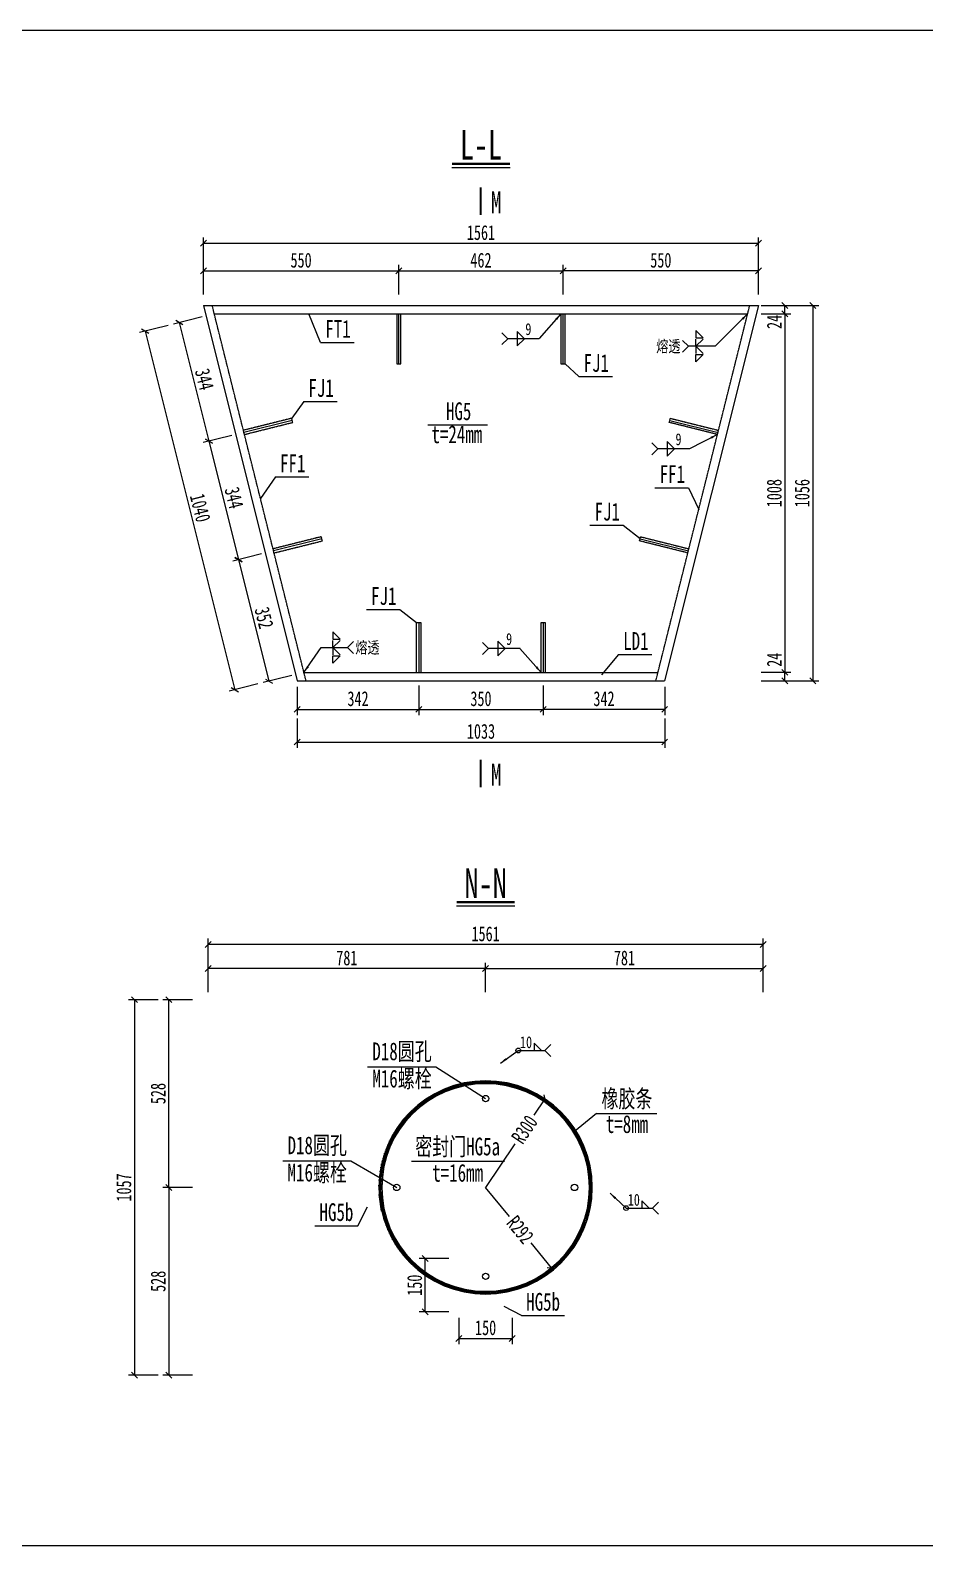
# Model space of a CAD drawing. Header units: millimetres. Extents: x -60009 to 63758, y -2164 to 95433.
# Drawn here: x 25362 to 27877, y 13244 to 17508 of the extents above; entities that cross this region are included whole.
import ezdxf
from ezdxf.enums import TextEntityAlignment as Align

# ---------------------------------------------------------------- set-up
doc = ezdxf.new("R2010")
doc.units = ezdxf.units.MM
doc.linetypes.add('DASHED', pattern=[0.75, 0.5, -0.25])
doc.layers.get('Defpoints').update_dxf_attribs({"color": 8})
for name, color, linetype, lineweight in [('Dim', 4, 'Continuous', 15), ('文字', 7, 'Continuous', 15), ('标注线及字体', 2, 'Continuous', 15), ('粗线', 3, 'Continuous', 35), ('细实线', 4, 'Continuous', 15), ('虚线', 7, 'DASHED', 15), ('钢板粗线', 1, 'Continuous', 25)]:
    doc.layers.add(name, color=color, linetype=linetype, lineweight=lineweight)
doc.layers.add('Text', color=4, linetype='Continuous')
doc.styles.add('111', font='仿宋_GB2312.TTF', dxfattribs={"width": 0.7})
doc.styles.add('BM_Dim', font='仿宋_GB2312.TTF', dxfattribs={"width": 0.85})
doc.styles.add('SMEDI', font='仿宋_GB2312.TTF', dxfattribs={"width": 0.75})
doc.styles.get("Standard").update_dxf_attribs({"font": '仿宋_GB2312.TTF'})
doc.dimstyles.new('200', dxfattribs={"dimscale": 0, "dimtxt": 2.5, "dimasz": 1, "dimexe": 1, "dimexo": 1, "dimgap": 0.6, "dimtad": 1, "dimdec": 0, "dimdsep": 46, "dimtxsty": '111', "dimblk": 'OBLIQUE', "dimcen": 0, "dimclrd": 4, "dimclre": 4, "dimclrt": 4, "dimadec": 1, "dimazin": 2, "dimtfac": 1, "dimtdec": 0, "dimtix": 1, "dimtmove": 2, "dimatfit": 3, "dimfxl": 4, "dimfxlon": 1, "dimtolj": 1, "dimlwd": -1, "dimlwe": -1, "dimarcsym": 0})
doc.dimstyles.new('MSteel_1.0_1.0', dxfattribs={"dimtxt": 3, "dimasz": 1.2, "dimexe": 1, "dimexo": 1, "dimgap": 1, "dimtad": 3, "dimtoh": 1, "dimdec": 0, "dimzin": 0, "dimdsep": 46, "dimtxsty": 'Standard', "dimblk": 'ARCHTICK', "dimcen": 0.09, "dimclrd": 3, "dimclre": 3, "dimadec": 0, "dimazin": 0, "dimtfac": 1, "dimtdec": 4, "dimtofl": 0, "dimtmove": 0, "dimatfit": 3, "dimfxl": 1, "dimtolj": 1, "dimtzin": 0, "dimarcsym": 0})

# ---------------------------------------------------------------- blocks, each defined once
blk = doc.blocks.new('_Oblique')
at = {"color": 0, "linetype": 'ByBlock', "lineweight": -2}
blk.add_line((-0.5, -0.5), (0.5, 0.5), dxfattribs=at)
blk = doc.blocks.new('*D1510')
at = {"layer": 'Defpoints', "color": 0}
for p in [(26398.5, 16830.7), (25848.8, 16733.6), (26398.5, 16709.6)]:
    blk.add_point(p, dxfattribs=at)
at = {"layer": '细实线', "color": 4}
for p, q in [((25848.8, 16764.1), (25848.8, 16847.4)), ((26398.5, 16764.1), (26398.5, 16847.4)), ((25848.8, 16830.7), (26398.5, 16830.7))]:
    blk.add_line(p, q, dxfattribs=at)
at = {"layer": '细实线', "color": 4, "xscale": 16.66666666666666, "yscale": 16.66666666666666, "zscale": 16.66666666666666, "rotation": 180}
blk.add_blockref('_Oblique', (25848.8, 16830.7), dxfattribs=at)
at = {"layer": '细实线', "color": 4, "xscale": 16.66666666666666, "yscale": 16.66666666666666, "zscale": 16.66666666666666}
blk.add_blockref('_Oblique', (26398.5, 16830.7), dxfattribs=at)
at = {"layer": '细实线', "color": 4, "insert": (26123.6, 16860.5), "char_height": 41.67, "attachment_point": 5, "style": '111'}
blk.add_mtext('\\A1;550', dxfattribs=at)
blk = doc.blocks.new('*D1511')
at = {"layer": 'Defpoints', "color": 0}
for p in [(26860.5, 16830.7), (26398.5, 16709.6), (26860.5, 16709.6)]:
    blk.add_point(p, dxfattribs=at)
at = {"layer": '细实线', "color": 4}
for p, q in [((26398.5, 16764.1), (26398.5, 16847.4)), ((26860.5, 16764.1), (26860.5, 16847.4)), ((26398.5, 16830.7), (26860.5, 16830.7))]:
    blk.add_line(p, q, dxfattribs=at)
at = {"layer": '细实线', "color": 4, "xscale": 16.66666666666666, "yscale": 16.66666666666666, "zscale": 16.66666666666666, "rotation": 180}
blk.add_blockref('_Oblique', (26398.5, 16830.7), dxfattribs=at)
at = {"layer": '细实线', "color": 4, "xscale": 16.66666666666666, "yscale": 16.66666666666666, "zscale": 16.66666666666666}
blk.add_blockref('_Oblique', (26860.5, 16830.7), dxfattribs=at)
at = {"layer": '细实线', "color": 4, "insert": (26629.5, 16860.5), "char_height": 41.67, "attachment_point": 5, "style": '111'}
blk.add_mtext('\\A1;462', dxfattribs=at)
blk = doc.blocks.new('*D1512')
at = {"layer": 'Defpoints', "color": 0}
for p in [(26860.5, 16830.7), (27410.2, 16733.6), (26860.5, 16709.6)]:
    blk.add_point(p, dxfattribs=at)
at = {"layer": '细实线', "color": 4}
for p, q in [((26860.5, 16764.1), (26860.5, 16847.4)), ((27410.2, 16764.1), (27410.2, 16847.4)), ((27410.2, 16830.7), (26860.5, 16830.7))]:
    blk.add_line(p, q, dxfattribs=at)
at = {"layer": '细实线', "color": 4, "xscale": 16.66666666666666, "yscale": 16.66666666666666, "zscale": 16.66666666666666, "rotation": 180}
blk.add_blockref('_Oblique', (26860.5, 16830.7), dxfattribs=at)
at = {"layer": '细实线', "color": 4, "xscale": 16.66666666666666, "yscale": 16.66666666666666, "zscale": 16.66666666666666}
blk.add_blockref('_Oblique', (27410.2, 16830.7), dxfattribs=at)
at = {"layer": '细实线', "color": 4, "insert": (27135.4, 16860.5), "char_height": 41.67, "attachment_point": 5, "style": '111'}
blk.add_mtext('\\A1;550', dxfattribs=at)
blk = doc.blocks.new('*D1513')
at = {"layer": 'Defpoints', "color": 0}
for p in [(27410.2, 16908.3), (25848.8, 16733.6), (27410.2, 16733.6)]:
    blk.add_point(p, dxfattribs=at)
at = {"layer": '细实线', "color": 4}
for p, q in [((25848.8, 16841.7), (25848.8, 16925)), ((25848.8, 16908.3), (27410.2, 16908.3)), ((27410.2, 16841.7), (27410.2, 16925))]:
    blk.add_line(p, q, dxfattribs=at)
at = {"layer": '细实线', "color": 4, "xscale": 16.66666666666666, "yscale": 16.66666666666666, "zscale": 16.66666666666666, "rotation": 180}
blk.add_blockref('_Oblique', (25848.8, 16908.3), dxfattribs=at)
at = {"layer": '细实线', "color": 4, "xscale": 16.66666666666666, "yscale": 16.66666666666666, "zscale": 16.66666666666666}
blk.add_blockref('_Oblique', (27410.2, 16908.3), dxfattribs=at)
at = {"layer": '细实线', "color": 4, "insert": (26629.5, 16938.2), "char_height": 41.67, "attachment_point": 5, "style": '111'}
blk.add_mtext('\\A1;1561', dxfattribs=at)
blk = doc.blocks.new('*D1514')
at = {"layer": 'Defpoints', "color": 0}
for p in [(25879.5, 16709.6), (25962.8, 16376.2), (25864.5, 16351.6)]:
    blk.add_point(p, dxfattribs=at)
at = {"layer": '细实线', "color": 4}
for p, q in [((25845.8, 16701.1), (25765, 16680.9)), ((25781.1, 16685), (25864.5, 16351.6)), ((25929.2, 16367.8), (25848.3, 16347.6))]:
    blk.add_line(p, q, dxfattribs=at)
at = {"layer": '细实线', "color": 4, "xscale": 16.66666666666666, "yscale": 16.66666666666666, "zscale": 16.66666666666666}
for p, rotation in [((25781.1, 16685), 104.0362434679324), ((25864.5, 16351.6), 284.0362434679324)]:
    blk.add_blockref('_Oblique', p, dxfattribs=dict(at, rotation=rotation))
at = {"layer": '细实线', "color": 4, "insert": (25851.7, 16525.5), "char_height": 41.67, "attachment_point": 5, "rotation": 284.0362, "style": '111'}
blk.add_mtext('\\A1;344', dxfattribs=at)
blk = doc.blocks.new('*D1515')
at = {"layer": 'Defpoints', "color": 0}
for p in [(25962.8, 16376.2), (26046.2, 16042.9), (25947.8, 16018.3)]:
    blk.add_point(p, dxfattribs=at)
at = {"layer": '细实线', "color": 4}
for p, q in [((25929.2, 16367.8), (25848.3, 16347.6)), ((25864.5, 16351.6), (25947.8, 16018.3)), ((26012.5, 16034.5), (25931.6, 16014.3))]:
    blk.add_line(p, q, dxfattribs=at)
at = {"layer": '细实线', "color": 4, "xscale": 16.66666666666666, "yscale": 16.66666666666666, "zscale": 16.66666666666666}
for p, rotation in [((25864.5, 16351.6), 104.0362434679329), ((25947.8, 16018.3), 284.0362434679329)]:
    blk.add_blockref('_Oblique', p, dxfattribs=dict(at, rotation=rotation))
at = {"layer": '细实线', "color": 4, "insert": (25935.1, 16192.2), "char_height": 41.67, "attachment_point": 5, "rotation": 284.0362, "style": '111'}
blk.add_mtext('\\A1;344', dxfattribs=at)
blk = doc.blocks.new('*D1516')
at = {"layer": 'Defpoints', "color": 0}
for p in [(26046.2, 16042.9), (26131.6, 15701), (26033.3, 15676.4)]:
    blk.add_point(p, dxfattribs=at)
at = {"layer": '细实线', "color": 4}
for p, q in [((26012.5, 16034.5), (25931.6, 16014.3)), ((25947.8, 16018.3), (26033.3, 15676.4)), ((26098, 15692.6), (26017.1, 15672.3))]:
    blk.add_line(p, q, dxfattribs=at)
at = {"layer": '细实线', "color": 4, "xscale": 16.66666666666666, "yscale": 16.66666666666666, "zscale": 16.66666666666666}
for p, rotation in [((25947.8, 16018.3), 104.0362434679101), ((26033.3, 15676.4), 284.0362434679101)]:
    blk.add_blockref('_Oblique', p, dxfattribs=dict(at, rotation=rotation))
at = {"layer": '细实线', "color": 4, "insert": (26019.5, 15854.6), "char_height": 41.67, "attachment_point": 5, "rotation": 284.0362, "style": '111'}
blk.add_mtext('\\A1;352', dxfattribs=at)
blk = doc.blocks.new('*D1517')
at = {"layer": 'Defpoints', "color": 0}
for p in [(25879.5, 16709.6), (26131.6, 15701), (25937.2, 15652.4)]:
    blk.add_point(p, dxfattribs=at)
at = {"layer": '细实线', "color": 4}
for p, q in [((25749.7, 16677.1), (25668.9, 16656.9)), ((25685, 16661), (25937.2, 15652.4)), ((26001.9, 15668.5), (25921, 15648.3))]:
    blk.add_line(p, q, dxfattribs=at)
at = {"layer": '细实线', "color": 4, "xscale": 16.66666666666666, "yscale": 16.66666666666666, "zscale": 16.66666666666666}
for p, rotation in [((25685, 16661), 104.0362434679266), ((25937.2, 15652.4), 284.0362434679266)]:
    blk.add_blockref('_Oblique', p, dxfattribs=dict(at, rotation=rotation))
at = {"layer": '细实线', "color": 4, "insert": (25840, 16163.9), "char_height": 41.67, "attachment_point": 5, "rotation": 284.0362, "style": '111'}
blk.add_mtext('\\A1;1040', dxfattribs=at)
blk = doc.blocks.new('*D1518')
at = {"layer": 'Defpoints', "color": 0}
for p in [(26454.5, 15709.6), (26112.9, 15677), (26454.5, 15597.1)]:
    blk.add_point(p, dxfattribs=at)
at = {"layer": '细实线', "color": 4}
for p, q in [((26112.9, 15660.3), (26112.9, 15580.5)), ((26454.5, 15663.8), (26454.5, 15580.5)), ((26112.9, 15597.1), (26454.5, 15597.1))]:
    blk.add_line(p, q, dxfattribs=at)
at = {"layer": '细实线', "color": 4, "xscale": 16.66666666666666, "yscale": 16.66666666666666, "zscale": 16.66666666666666, "rotation": 180}
blk.add_blockref('_Oblique', (26112.9, 15597.1), dxfattribs=at)
at = {"layer": '细实线', "color": 4, "xscale": 16.66666666666666, "yscale": 16.66666666666666, "zscale": 16.66666666666666}
blk.add_blockref('_Oblique', (26454.5, 15597.1), dxfattribs=at)
at = {"layer": '细实线', "color": 4, "insert": (26283.7, 15626.9), "char_height": 41.67, "attachment_point": 5, "style": '111'}
blk.add_mtext('\\A1;342', dxfattribs=at)
blk = doc.blocks.new('*D1519')
at = {"layer": 'Defpoints', "color": 0}
for p in [(26454.5, 15709.6), (26804.5, 15712), (26804.5, 15597.1)]:
    blk.add_point(p, dxfattribs=at)
at = {"layer": '细实线', "color": 4}
for p, q in [((26454.5, 15663.8), (26454.5, 15580.5)), ((26804.5, 15663.8), (26804.5, 15580.5)), ((26454.5, 15597.1), (26804.5, 15597.1))]:
    blk.add_line(p, q, dxfattribs=at)
at = {"layer": '细实线', "color": 4, "xscale": 16.66666666666666, "yscale": 16.66666666666666, "zscale": 16.66666666666666, "rotation": 180}
blk.add_blockref('_Oblique', (26454.5, 15597.1), dxfattribs=at)
at = {"layer": '细实线', "color": 4, "xscale": 16.66666666666666, "yscale": 16.66666666666666, "zscale": 16.66666666666666}
blk.add_blockref('_Oblique', (26804.5, 15597.1), dxfattribs=at)
at = {"layer": '细实线', "color": 4, "insert": (26629.5, 15626.9), "char_height": 41.67, "attachment_point": 5, "style": '111'}
blk.add_mtext('\\A1;350', dxfattribs=at)
blk = doc.blocks.new('*D1520')
at = {"layer": 'Defpoints', "color": 0}
for p in [(26804.5, 15712), (27146.2, 15677.6), (26804.5, 15597.1)]:
    blk.add_point(p, dxfattribs=at)
at = {"layer": '细实线', "color": 4}
for p, q in [((26804.5, 15663.8), (26804.5, 15580.5)), ((27146.2, 15660.9), (27146.2, 15580.5)), ((27146.2, 15597.1), (26804.5, 15597.1))]:
    blk.add_line(p, q, dxfattribs=at)
at = {"layer": '细实线', "color": 4, "xscale": 16.66666666666666, "yscale": 16.66666666666666, "zscale": 16.66666666666666, "rotation": 180}
blk.add_blockref('_Oblique', (26804.5, 15597.1), dxfattribs=at)
at = {"layer": '细实线', "color": 4, "xscale": 16.66666666666666, "yscale": 16.66666666666666, "zscale": 16.66666666666666}
blk.add_blockref('_Oblique', (27146.2, 15597.1), dxfattribs=at)
at = {"layer": '细实线', "color": 4, "insert": (26975.4, 15626.9), "char_height": 41.67, "attachment_point": 5, "style": '111'}
blk.add_mtext('\\A1;342', dxfattribs=at)
blk = doc.blocks.new('*D1521')
at = {"layer": 'Defpoints', "color": 0}
for p in [(26112.9, 15677), (27146.2, 15677.6), (27146.2, 15505.2)]:
    blk.add_point(p, dxfattribs=at)
at = {"layer": '细实线', "color": 4}
for p, q in [((26112.9, 15571.8), (26112.9, 15488.5)), ((27146.2, 15571.8), (27146.2, 15488.5)), ((26112.9, 15505.2), (27146.2, 15505.2))]:
    blk.add_line(p, q, dxfattribs=at)
at = {"layer": '细实线', "color": 4, "xscale": 16.66666666666666, "yscale": 16.66666666666666, "zscale": 16.66666666666666, "rotation": 180}
blk.add_blockref('_Oblique', (26112.9, 15505.2), dxfattribs=at)
at = {"layer": '细实线', "color": 4, "xscale": 16.66666666666666, "yscale": 16.66666666666666, "zscale": 16.66666666666666}
blk.add_blockref('_Oblique', (27146.2, 15505.2), dxfattribs=at)
at = {"layer": '细实线', "color": 4, "insert": (26629.6, 15535), "char_height": 41.67, "attachment_point": 5, "style": '111'}
blk.add_mtext('\\A1;1033', dxfattribs=at)
blk = doc.blocks.new('*D1522')
at = {"layer": 'Defpoints', "color": 0}
for p in [(27335.7, 16709.6), (27091.8, 15701.3), (27484.3, 15701.3)]:
    blk.add_point(p, dxfattribs=at)
at = {"layer": '细实线', "color": 4}
for p, q in [((27417.6, 16709.6), (27500.9, 16709.6)), ((27484.3, 16709.6), (27484.3, 15701.3)), ((27417.6, 15701.3), (27500.9, 15701.3))]:
    blk.add_line(p, q, dxfattribs=at)
at = {"layer": '细实线', "color": 4, "xscale": 16.66666666666666, "yscale": 16.66666666666666, "zscale": 16.66666666666666}
for p, rotation in [((27484.3, 16709.6), 90), ((27484.3, 15701.3), 270)]:
    blk.add_blockref('_Oblique', p, dxfattribs=dict(at, rotation=rotation))
at = {"layer": '细实线', "color": 4, "insert": (27454.4, 16205.4), "char_height": 41.67, "attachment_point": 5, "rotation": 90, "style": '111'}
blk.add_mtext('\\A1;1008', dxfattribs=at)
blk = doc.blocks.new('*D1523')
at = {"layer": 'Defpoints', "color": 0}
for p in [(27336.2, 16733.6), (27484.3, 16733.6), (27335.7, 16709.6)]:
    blk.add_point(p, dxfattribs=at)
at = {"layer": '细实线', "color": 4}
for p, q in [((27417.6, 16733.6), (27500.9, 16733.6)), ((27484.3, 16709.6), (27484.3, 16733.6)), ((27417.6, 16709.6), (27500.9, 16709.6))]:
    blk.add_line(p, q, dxfattribs=at)
at = {"layer": '细实线', "color": 4, "xscale": 16.66666666666666, "yscale": 16.66666666666666, "zscale": 16.66666666666666}
for p, rotation in [((27484.3, 16733.6), 90), ((27484.3, 16709.6), 270)]:
    blk.add_blockref('_Oblique', p, dxfattribs=dict(at, rotation=rotation))
at = {"layer": '细实线', "color": 4, "insert": (27454.4, 16687.1), "char_height": 41.67, "attachment_point": 5, "rotation": 90, "style": '111'}
blk.add_mtext('\\A1;24', dxfattribs=at)
blk = doc.blocks.new('*D1524')
at = {"layer": 'Defpoints', "color": 0}
for p in [(27091.8, 15701.3), (27484.3, 15701.3), (27091.2, 15677.3)]:
    blk.add_point(p, dxfattribs=at)
at = {"layer": '细实线', "color": 4}
for p, q in [((27417.6, 15701.3), (27500.9, 15701.3)), ((27484.3, 15677.3), (27484.3, 15701.3)), ((27417.6, 15677.3), (27500.9, 15677.3))]:
    blk.add_line(p, q, dxfattribs=at)
at = {"layer": '细实线', "color": 4, "xscale": 16.66666666666666, "yscale": 16.66666666666666, "zscale": 16.66666666666666}
for p, rotation in [((27484.3, 15701.3), 90), ((27484.3, 15677.3), 270)]:
    blk.add_blockref('_Oblique', p, dxfattribs=dict(at, rotation=rotation))
at = {"layer": '细实线', "color": 4, "insert": (27454.4, 15736.7), "char_height": 41.67, "attachment_point": 5, "rotation": 90, "style": '111'}
blk.add_mtext('\\A1;24', dxfattribs=at)
blk = doc.blocks.new('*D1525')
at = {"layer": 'Defpoints', "color": 0}
for p in [(27336.2, 16733.6), (27091.2, 15677.3), (27562.7, 15677.3)]:
    blk.add_point(p, dxfattribs=at)
at = {"layer": '细实线', "color": 4}
for p, q in [((27496, 16733.6), (27579.4, 16733.6)), ((27562.7, 16733.6), (27562.7, 15677.3)), ((27496, 15677.3), (27579.4, 15677.3))]:
    blk.add_line(p, q, dxfattribs=at)
at = {"layer": '细实线', "color": 4, "xscale": 16.66666666666666, "yscale": 16.66666666666666, "zscale": 16.66666666666666}
for p, rotation in [((27562.7, 16733.6), 90), ((27562.7, 15677.3), 270)]:
    blk.add_blockref('_Oblique', p, dxfattribs=dict(at, rotation=rotation))
at = {"layer": '细实线', "color": 4, "insert": (27532.9, 16205.4), "char_height": 41.67, "attachment_point": 5, "rotation": 90, "style": '111'}
blk.add_mtext('\\A1;1056', dxfattribs=at)
blk = doc.blocks.new('_ArchTick')
at = {"color": 0, "linetype": 'ByBlock', "const_width": 0.15}
blk.add_lwpolyline([(-0.5, -0.5), (0.5, 0.5)], dxfattribs=at)
blk = doc.blocks.new('全融透2')
at = {"layer": 'Dim'}
blk.add_line((0, 0), (-4.48, 0), dxfattribs=at)
for points in [[(-3.23, 2.65), (-3.23, 1.41), (-2, 1.41)], [(-3.23, -2.65), (-3.23, -1.41), (-2, -1.41)]]:
    blk.add_lwpolyline(points, close=True, dxfattribs=at)
for points in [[(-5.48, 1), (-4.48, 0), (-5.48, -1)], [(-2, 1.21), (-3.23, 0), (-3.23, 1.21)], [(-2, -1.21), (-3.23, 0), (-3.23, -1.21)]]:
    blk.add_lwpolyline(points, dxfattribs=at)
at = {"layer": 'Text', "style": 'SMEDI', "width": 0.75}
blk.add_text('熔透', height=2, dxfattribs=at).set_placement((-9.92, 0), align=Align.MIDDLE_LEFT)
blk = doc.blocks.new('全融透1')
at = {"layer": 'Dim'}
blk.add_line((0, 0), (4.48, 0), dxfattribs=at)
for points in [[(2, 2.65), (2, 1.41), (3.23, 1.41)], [(2, -2.65), (2, -1.41), (3.23, -1.41)]]:
    blk.add_lwpolyline(points, close=True, dxfattribs=at)
for points in [[(3.23, 1.21), (2, 0), (2, 1.21)], [(3.23, -1.21), (2, 0), (2, -1.21)], [(5.48, 1), (4.48, 0), (5.48, -1)]]:
    blk.add_lwpolyline(points, dxfattribs=at)
at = {"layer": 'Text', "style": 'SMEDI', "width": 0.75}
blk.add_text('熔透', height=2, dxfattribs=at).set_placement((5.77, 0), align=Align.MIDDLE_LEFT)
blk = doc.blocks.new('角焊缝1')
at = {"layer": 'Dim'}
blk.add_line((-3101.17, 370.22), (-3106.48, 370.22), dxfattribs=at)
blk.add_lwpolyline([(-3107.48, 369.22), (-3106.48, 370.22), (-3107.48, 371.22)], dxfattribs=at)
blk.add_lwpolyline([(-3104.91, 371.45), (-3104.91, 368.99), (-3103.68, 370.22)], close=True, dxfattribs=at)
blk = doc.blocks.new('*D1872')
at = {"layer": 'Defpoints', "color": 0}
for p in [(26472.8, 14052), (26567.6, 14052), (26567.6, 13902)]:
    blk.add_point(p, dxfattribs=at)
at = {"layer": '细实线', "color": 4}
for p, q in [((26539.5, 14052), (26456.1, 14052)), ((26472.8, 13902), (26472.8, 14052)), ((26539.5, 13902), (26456.1, 13902))]:
    blk.add_line(p, q, dxfattribs=at)
at = {"layer": '细实线', "color": 4, "xscale": 16.66666666666666, "yscale": 16.66666666666666, "zscale": 16.66666666666666}
for p, rotation in [((26472.8, 14052), 90), ((26472.8, 13902), 270)]:
    blk.add_blockref('_Oblique', p, dxfattribs=dict(at, rotation=rotation))
at = {"layer": '细实线', "color": 4, "insert": (26443, 13977), "char_height": 41.67, "attachment_point": 5, "rotation": 90, "style": '111'}
blk.add_mtext('\\A1;150', dxfattribs=at)
blk = doc.blocks.new('*D1873')
at = {"layer": 'Defpoints', "color": 0}
for p in [(26567.6, 13902), (26717.6, 13902), (26717.6, 13827.4)]:
    blk.add_point(p, dxfattribs=at)
at = {"layer": '细实线', "color": 4}
for p, q in [((26567.6, 13885.3), (26567.6, 13810.7)), ((26717.6, 13885.3), (26717.6, 13810.7)), ((26567.6, 13827.4), (26717.6, 13827.4))]:
    blk.add_line(p, q, dxfattribs=at)
at = {"layer": '细实线', "color": 4, "xscale": 16.66666666666666, "yscale": 16.66666666666666, "zscale": 16.66666666666666, "rotation": 180}
blk.add_blockref('_Oblique', (26567.6, 13827.4), dxfattribs=at)
at = {"layer": '细实线', "color": 4, "xscale": 16.66666666666666, "yscale": 16.66666666666666, "zscale": 16.66666666666666}
blk.add_blockref('_Oblique', (26717.6, 13827.4), dxfattribs=at)
at = {"layer": '细实线', "color": 4, "insert": (26642.6, 13857.2), "char_height": 41.67, "attachment_point": 5, "style": '111'}
blk.add_mtext('\\A1;150', dxfattribs=at)
blk = doc.blocks.new('*D1874')
at = {"layer": 'Defpoints', "color": 0}
for p in [(26642.6, 14252), (26827.4, 14025.9)]:
    blk.add_point(p, dxfattribs=at)
at = {"layer": '细实线', "color": 4}
for p, q in [((26709.6, 14170), (26642.6, 14252)), ((26770, 14096.2), (26827.4, 14025.9))]:
    blk.add_line(p, q, dxfattribs=at)
at = {"layer": '细实线', "color": 4, "xscale": 16.66666666666666, "yscale": 16.66666666666666, "zscale": 16.66666666666666, "rotation": 309.2574396722361}
blk.add_blockref('_Oblique', (26827.4, 14025.9), dxfattribs=at)
at = {"layer": '细实线', "color": 4, "insert": (26739.8, 14133.1), "char_height": 41.67, "attachment_point": 5, "rotation": 309.2574, "style": '111'}
blk.add_mtext('\\A1;R292', dxfattribs=at)
blk = doc.blocks.new('*D1875')
at = {"layer": 'Defpoints', "color": 0}
for p in [(26809.9, 14501), (26642.6, 14252)]:
    blk.add_point(p, dxfattribs=at)
at = {"layer": '细实线', "color": 4}
for p, q in [((26779.1, 14455.2), (26809.9, 14501)), ((26725.2, 14374.9), (26642.6, 14252))]:
    blk.add_line(p, q, dxfattribs=at)
at = {"layer": '细实线', "color": 4, "xscale": 16.66666666666666, "yscale": 16.66666666666666, "zscale": 16.66666666666666, "rotation": 56.10754527987866}
blk.add_blockref('_Oblique', (26809.9, 14501), dxfattribs=at)
at = {"layer": '细实线', "color": 4, "insert": (26752.1, 14415.1), "char_height": 41.67, "attachment_point": 5, "rotation": 56.1075, "style": '111'}
blk.add_mtext('\\A1;R300', dxfattribs=at)
blk = doc.blocks.new('*D1876')
at = {"layer": 'Defpoints', "color": 0}
for p in [(25861.9, 14867.7), (25861.9, 14780.3), (26642.6, 14252)]:
    blk.add_point(p, dxfattribs=at)
at = {"layer": '细实线', "color": 4}
for p, q in [((25861.9, 14801), (25861.9, 14884.4)), ((26642.6, 14801), (26642.6, 14884.4)), ((26642.6, 14867.7), (25861.9, 14867.7))]:
    blk.add_line(p, q, dxfattribs=at)
at = {"layer": '细实线', "color": 4, "xscale": 16.66666666666666, "yscale": 16.66666666666666, "zscale": 16.66666666666666, "rotation": 180}
blk.add_blockref('_Oblique', (25861.9, 14867.7), dxfattribs=at)
at = {"layer": '细实线', "color": 4, "xscale": 16.66666666666666, "yscale": 16.66666666666666, "zscale": 16.66666666666666}
blk.add_blockref('_Oblique', (26642.6, 14867.7), dxfattribs=at)
at = {"layer": '细实线', "color": 4, "insert": (26252.3, 14897.5), "char_height": 41.67, "attachment_point": 5, "style": '111'}
blk.add_mtext('\\A1;781', dxfattribs=at)
blk = doc.blocks.new('*D1877')
at = {"layer": 'Defpoints', "color": 0}
for p in [(27423.4, 14867.7), (27423.4, 14780.3), (26642.6, 14252)]:
    blk.add_point(p, dxfattribs=at)
at = {"layer": '细实线', "color": 4}
for p, q in [((26642.6, 14801), (26642.6, 14884.4)), ((27423.4, 14801), (27423.4, 14884.4)), ((26642.6, 14867.7), (27423.4, 14867.7))]:
    blk.add_line(p, q, dxfattribs=at)
at = {"layer": '细实线', "color": 4, "xscale": 16.66666666666666, "yscale": 16.66666666666666, "zscale": 16.66666666666666, "rotation": 180}
blk.add_blockref('_Oblique', (26642.6, 14867.7), dxfattribs=at)
at = {"layer": '细实线', "color": 4, "xscale": 16.66666666666666, "yscale": 16.66666666666666, "zscale": 16.66666666666666}
blk.add_blockref('_Oblique', (27423.4, 14867.7), dxfattribs=at)
at = {"layer": '细实线', "color": 4, "insert": (27033, 14897.5), "char_height": 41.67, "attachment_point": 5, "style": '111'}
blk.add_mtext('\\A1;781', dxfattribs=at)
blk = doc.blocks.new('*D1878')
at = {"layer": 'Defpoints', "color": 0}
for p in [(25861.9, 14935.6), (25861.9, 14848.2), (27423.4, 14780.3)]:
    blk.add_point(p, dxfattribs=at)
at = {"layer": '细实线', "color": 4}
for p, q in [((25861.9, 14868.9), (25861.9, 14952.2)), ((27423.4, 14935.6), (25861.9, 14935.6)), ((27423.4, 14868.9), (27423.4, 14952.2))]:
    blk.add_line(p, q, dxfattribs=at)
at = {"layer": '细实线', "color": 4, "xscale": 16.66666666666666, "yscale": 16.66666666666666, "zscale": 16.66666666666666, "rotation": 180}
blk.add_blockref('_Oblique', (25861.9, 14935.6), dxfattribs=at)
at = {"layer": '细实线', "color": 4, "xscale": 16.66666666666666, "yscale": 16.66666666666666, "zscale": 16.66666666666666}
blk.add_blockref('_Oblique', (27423.4, 14935.6), dxfattribs=at)
at = {"layer": '细实线', "color": 4, "insert": (26642.6, 14965.4), "char_height": 41.67, "attachment_point": 5, "style": '111'}
blk.add_mtext('\\A1;1561', dxfattribs=at)
blk = doc.blocks.new('*D1879')
at = {"layer": 'Defpoints', "color": 0}
for p in [(25751.6, 14780.3), (26642.6, 14780.3), (26642.6, 14252)]:
    blk.add_point(p, dxfattribs=at)
at = {"layer": '细实线', "color": 4}
for p, q in [((25818.3, 14780.3), (25735, 14780.3)), ((25751.6, 14252), (25751.6, 14780.3)), ((25818.3, 14252), (25735, 14252))]:
    blk.add_line(p, q, dxfattribs=at)
at = {"layer": '细实线', "color": 4, "xscale": 16.66666666666666, "yscale": 16.66666666666666, "zscale": 16.66666666666666}
for p, rotation in [((25751.6, 14780.3), 90), ((25751.6, 14252), 270)]:
    blk.add_blockref('_Oblique', p, dxfattribs=dict(at, rotation=rotation))
at = {"layer": '细实线', "color": 4, "insert": (25721.8, 14516.2), "char_height": 41.67, "attachment_point": 5, "rotation": 90, "style": '111'}
blk.add_mtext('\\A1;528', dxfattribs=at)
blk = doc.blocks.new('*D1880')
at = {"layer": 'Defpoints', "color": 0}
for p in [(26642.6, 14252), (25751.6, 13723.7), (26640.7, 13723.7)]:
    blk.add_point(p, dxfattribs=at)
at = {"layer": '细实线', "color": 4}
for p, q in [((25818.3, 14252), (25735, 14252)), ((25751.6, 14252), (25751.6, 13723.7)), ((25818.3, 13723.7), (25735, 13723.7))]:
    blk.add_line(p, q, dxfattribs=at)
at = {"layer": '细实线', "color": 4, "xscale": 16.66666666666666, "yscale": 16.66666666666666, "zscale": 16.66666666666666}
for p, rotation in [((25751.6, 14252), 90), ((25751.6, 13723.7), 270)]:
    blk.add_blockref('_Oblique', p, dxfattribs=dict(at, rotation=rotation))
at = {"layer": '细实线', "color": 4, "insert": (25721.8, 13987.9), "char_height": 41.67, "attachment_point": 5, "rotation": 90, "style": '111'}
blk.add_mtext('\\A1;528', dxfattribs=at)
blk = doc.blocks.new('*D1881')
at = {"layer": 'Defpoints', "color": 0}
for p in [(26642.6, 14780.3), (25655.1, 13723.7), (26640.7, 13723.7)]:
    blk.add_point(p, dxfattribs=at)
at = {"layer": '细实线', "color": 4}
for p, q in [((25721.8, 14780.3), (25638.5, 14780.3)), ((25655.1, 14780.3), (25655.1, 13723.7)), ((25721.8, 13723.7), (25638.5, 13723.7))]:
    blk.add_line(p, q, dxfattribs=at)
at = {"layer": '细实线', "color": 4, "xscale": 16.66666666666666, "yscale": 16.66666666666666, "zscale": 16.66666666666666}
for p, rotation in [((25655.1, 14780.3), 90), ((25655.1, 13723.7), 270)]:
    blk.add_blockref('_Oblique', p, dxfattribs=dict(at, rotation=rotation))
at = {"layer": '细实线', "color": 4, "insert": (25625.3, 14252), "char_height": 41.67, "attachment_point": 5, "rotation": 90, "style": '111'}
blk.add_mtext('\\A1;1057', dxfattribs=at)

msp = doc.modelspace()

# ---------------------------------------------------------------- hatches: boundary and pattern name
at = {"layer": '细实线'}
h = msp.add_hatch(dxfattribs=at)
h.set_pattern_fill('ANSI31', color=8, angle=53.3003)
h.set_pattern_definition([(98.300332, (3948.718, -17053.3333), (-3.14174172, -0.45834916), [])])
h.paths.add_polyline_path([(26342.6, 14252, 1), (26942.6, 14252, 1)])
h.paths.add_polyline_path([(26350.6, 14252, 1), (26934.6, 14252, 1)], flags=16)

# ---------------------------------------------------------------- linework, layer by layer
for p, q in [((26547.8, 17121.9), (26711.2, 17121.9)), ((26560.9, 15044.5), (26724.3, 15044.5))]:
    msp.add_line(p, q)
at = {"const_width": 6}
for points in [[(26547.8, 17131.9), (26711.2, 17131.9)], [(26560.9, 15054.5), (26724.3, 15054.5)]]:
    msp.add_lwpolyline(points, dxfattribs=at)
at = {"layer": 'Defpoints'}
for p, q in [((26398.5, 16569.6), (26398.5, 16709.6)), ((26860.5, 16569.6), (26860.5, 16709.6)), ((26098.6, 16410.2), (25962.8, 16376.2)), ((27160.3, 16410.2), (27296.2, 16376.2)), ((26182, 16076.9), (26046.2, 16042.9)), ((27077, 16076.9), (27212.8, 16042.9)), ((26454.5, 15841), (26454.5, 15701)), ((26804.5, 15841), (26804.5, 15701))]:
    msp.add_line(p, q, dxfattribs=at)
msp.add_lwpolyline([(23131.9, 17507.5), (29548.6, 17507.5), (29548.6, 13244.2), (23131.9, 13244.2)], close=True, dxfattribs=at)
at = {"layer": 'Dim'}
for p, q in [((26734.5, 14637.3), (26809.2, 14637.3)), ((27037.7, 14194), (27112.3, 14194))]:
    msp.add_line(p, q, dxfattribs=at)
for points in [[(26778.9, 14657.8), (26778.9, 14637.3), (26799.4, 14637.3)], [(27082, 14214.5), (27082, 14194), (27102.5, 14194)]]:
    msp.add_lwpolyline(points, close=True, dxfattribs=at)
for points in [[(26825.8, 14653.9), (26809.2, 14637.3), (26825.8, 14620.6)], [(27129, 14210.6), (27112.3, 14194), (27129, 14177.3)]]:
    msp.add_lwpolyline(points, dxfattribs=at)
for centre in [(26734.5, 14637.3), (27037.7, 14194)]:
    msp.add_circle(centre, 6.71, dxfattribs=at)
at = {"layer": '粗线'}
for p, q in [((26629.5, 16988), (26629.5, 17064.8)), ((26629.5, 15378.1), (26629.5, 15454.9))]:
    msp.add_line(p, q, dxfattribs=at)
at = {"layer": '细实线'}
for p, q in [((26178.5, 16629.5), (26145.5, 16709.6)), ((26178.5, 16629.5), (26272.6, 16629.5)), ((26905, 16533.4), (26866.5, 16569.6)), ((26905, 16533.4), (26999.1, 16533.4)), ((26131, 16463.2), (26097.2, 16416)), ((26131, 16463.2), (26225.1, 16463.2)), ((26480.1, 16397.7), (26648.3, 16397.7)), ((26051.3, 16251.1), (26009.2, 16190.6)), ((26051.3, 16251.1), (26145.4, 16251.1)), ((27118.8, 16220.7), (27212.9, 16220.7)), ((27212.9, 16220.7), (27241.9, 16159.3)), ((26935.8, 16115.2), (27029.9, 16115.2)), ((27029.9, 16115.2), (27077.2, 16078.2)), ((26307.2, 15877.9), (26401.2, 15877.9)), ((26401.2, 15877.9), (26448.5, 15841)), ((27016.4, 15751.4), (26968.7, 15694.6)), ((27016.4, 15751.4), (27110.4, 15751.4)), ((26310.3, 14591.7), (26502.3, 14591.7)), ((26502.3, 14591.7), (26642.6, 14502)), ((26954.6, 14460.4), (26892.8, 14409.8)), ((26954.6, 14460.4), (27124.5, 14460.4)), ((26071.8, 14327.2), (26263.8, 14327.2)), ((26263.8, 14327.2), (26392.6, 14252)), ((26433.9, 14325.8), (26696, 14325.8)), ((26283.4, 14144.5), (26310, 14197.8)), ((26162.5, 14144.5), (26283.4, 14144.5)), ((26743.8, 13892.2), (26694.9, 13916.8)), ((26743.8, 13892.2), (26864.7, 13892.2))]:
    msp.add_line(p, q, dxfattribs=at)
at = {"layer": '虚线', "ltscale": 2}
for p, q in [((26137.6, 15677), (25873.5, 16733.6)), ((27121.3, 15677), (27385.5, 16733.6)), ((25879.5, 16709.6), (27379.5, 16709.6)), ((26131.6, 15701), (27127.3, 15701))]:
    msp.add_line(p, q, dxfattribs=at)
for points in [[(26392.5, 16709.6), (26392.5, 16569.6), (26404.5, 16569.6), (26404.5, 16709.6)], [(26854.5, 16709.6), (26854.5, 16569.6), (26866.5, 16569.6), (26866.5, 16709.6)], [(25964.3, 16370.4), (26100.1, 16404.4), (26097.2, 16416), (25961.4, 16382.1)], [(27294.7, 16370.4), (27158.9, 16404.4), (27161.8, 16416), (27297.6, 16382.1)], [(26047.6, 16037.1), (26183.4, 16071), (26180.5, 16082.7), (26044.7, 16048.7)], [(27211.4, 16037.1), (27075.6, 16071), (27078.5, 16082.7), (27214.3, 16048.7)], [(26448.5, 15701), (26448.5, 15841), (26460.5, 15841), (26460.5, 15701)], [(26798.5, 15701), (26798.5, 15841), (26810.5, 15841), (26810.5, 15701)]]:
    msp.add_lwpolyline(points, dxfattribs=at)
at = {"layer": '钢板粗线'}
for p, q in [((25848.8, 16733.6), (27410.2, 16733.6)), ((25848.8, 16733.6), (26112.9, 15677)), ((27410.2, 16733.6), (27146.1, 15677)), ((26112.9, 15677), (27146.1, 15677))]:
    msp.add_line(p, q, dxfattribs=at)
at = {"layer": '钢板粗线', "extrusion": (0, 0, -1)}
for radius in [300, 292]:
    msp.add_circle((-26642.6, 14252), radius, dxfattribs=at)
at = {"layer": '钢板粗线'}
for centre in [(26642.6, 14502), (26392.6, 14252), (26892.6, 14252), (26642.6, 14002)]:
    msp.add_circle(centre, 9, dxfattribs=at)

# ---------------------------------------------------------------- block references
at = {"layer": '细实线', "xscale": 16.66666666666666, "yscale": 16.66666666666666, "zscale": 16.66666666666666}
for name, p in [('角焊缝1', (78479.5, 10469.6)), ('全融透2', (27287.8, 16618.6)), ('角焊缝1', (78901.8, 10159.8)), ('全融透1', (26179.9, 15771.1)), ('角焊缝1', (78425.5, 9597.8))]:
    msp.add_blockref(name, p, dxfattribs=at)

# ---------------------------------------------------------------- texts
at = {"layer": 'Text', "style": 'SMEDI', "width": 0.75}
for s, height, p in [('9', 33.3, (26754.3, 16666.8)), ('9', 33.3, (27176.6, 16357)), ('9', 33.3, (26700.2, 15795)), ('10', 33.33, (26739.3, 14660.6)), ('10', 33.33, (27042.4, 14217.3))]:
    msp.add_text(s, height=height, dxfattribs=at).set_placement(p, align=Align.MIDDLE_LEFT)
at = {"layer": '文字', "style": 'BM_Dim', "width": 0.7}
for p in [(26672.3, 16992.2), (26672.3, 15382.2)]:
    msp.add_text('M', height=62.5, dxfattribs=at).set_placement(p, align=Align.CENTER)
for s, p in [('FT1', (26227.3, 16627.6)), ('FJ1', (26953.8, 16531.6)), ('FJ1', (26179.8, 16461.3)), ('HG5', (26566.7, 16395.8)), ('t=24mm', (26561.6, 16331)), ('FF1', (26100.1, 16249.3)), ('FF1', (27167.7, 16218.9)), ('FJ1', (26984.7, 16113.3)), ('FJ1', (26356, 15876)), ('LD1', (27065.2, 15749.5)), ('D18圆孔', (26407.5, 14595)), ('M16螺栓', (26407.5, 14518.3)), ('橡胶条', (27040.1, 14461.8)), ('t=8mm', (27040.1, 14390.3)), ('D18圆孔', (26169, 14330.6)), ('密封门HG5a', (26563.9, 14327.2)), ('M16螺栓', (26169, 14253.8)), ('t=16mm', (26563.9, 14253.2)), ('HG5b', (26223, 14142.6)), ('HG5b', (26804.3, 13890.3))]:
    msp.add_text(s, height=50, dxfattribs=at).set_placement(p, align=Align.BOTTOM_CENTER)
at = {"layer": '标注线及字体', "color": 0, "style": '111', "width": 0.7}
msp.add_text('L-L', height=83.33, dxfattribs=at).set_placement((26629.5, 17185.3), align=Align.MIDDLE)
at = {"layer": '标注线及字体', "style": '111', "width": 0.7}
msp.add_text('N-N', height=83.33, dxfattribs=at).set_placement((26642.6, 15107.8), align=Align.MIDDLE)

# ---------------------------------------------------------------- dimensions: what is measured, and where the dimension line sits
at = {"layer": '细实线'}
for base, p1, p2, override, picture, middle in [((27410.2, 16908.3), (25848.8, 16733.6), (27410.2, 16733.6), {"dimscale": 16.666667}, '*D1513', (26629.5, 16938.2)), ((26398.5, 16830.7), (25848.8, 16733.6), (26398.5, 16709.6), {"dimscale": 16.666667}, '*D1510', (26123.6, 16860.5)), ((26860.5, 16830.7), (26398.5, 16709.6), (26860.5, 16709.6), {"dimscale": 16.666667}, '*D1511', (26629.5, 16860.5)), ((26454.5, 15597.1), (26112.9, 15677), (26454.5, 15709.6), {"dimscale": 16.666667, "dimblk": 'Oblique'}, '*D1518', (26283.7, 15626.9)), ((26804.5, 15597.1), (26454.5, 15709.6), (26804.5, 15712), {"dimscale": 16.666667, "dimblk": 'Oblique'}, '*D1519', (26629.5, 15626.9)), ((27146.2, 15505.2), (26112.9, 15677), (27146.2, 15677.6), {"dimscale": 16.666667, "dimblk": 'Oblique'}, '*D1521', (26629.6, 15535)), ((25861.8827, 14935.5578), (27423.3599, 14780.3073), (25861.8827, 14848.1745), {"dimscale": 16.666667}, '*D1878', (26642.6213, 14965.3776)), ((25861.9, 14867.7), (26642.6, 14252), (25861.9, 14780.3), {"dimscale": 16.666667}, '*D1876', (26252.3, 14897.5)), ((26717.6, 13827.4), (26567.6, 13902), (26717.6, 13902), {"dimscale": 16.666667}, '*D1873', (26642.6, 13857.2))]:
    dim = msp.add_linear_dim(base=base, p1=p1, p2=p2, dimstyle='200', override=override, dxfattribs=at)
    dim.commit()
    dim.dimension.update_dxf_attribs({"geometry": picture, "text_midpoint": middle})
for base, p1, p2, angle, override, picture, middle in [((26860.5, 16830.7), (27410.2, 16733.6), (26860.5, 16709.6), 180, {"dimscale": 16.666667}, '*D1512', (27135.4, 16860.5)), ((27562.7, 15677.3), (27336.2, 16733.6), (27091.2, 15677.3), 90, {"dimscale": 16.666667, "dimblk": 'Oblique'}, '*D1525', (27532.9, 16205.4)), ((27484.3, 15701.3), (27335.7, 16709.6), (27091.8, 15701.3), 90, {"dimscale": 16.666667, "dimblk": 'Oblique'}, '*D1522', (27454.4, 16205.4)), ((26804.5, 15597.1), (27146.2, 15677.6), (26804.5, 15712), 180, {"dimscale": 16.666667, "dimblk": 'Oblique'}, '*D1520', (26975.4, 15626.9)), ((27423.4, 14867.7), (26642.6, 14252), (27423.4, 14780.3), 180, {"dimscale": 16.666667}, '*D1877', (27033, 14897.5)), ((25655.1, 13723.7), (26642.6, 14780.3), (26640.7, 13723.7), 90, {"dimscale": 16.666667}, '*D1881', (25625.3, 14252)), ((25751.6, 14780.3), (26642.6, 14252), (26642.6, 14780.3), 90, {"dimscale": 16.666667}, '*D1879', (25721.8, 14516.2)), ((25751.6, 13723.7), (26642.6, 14252), (26640.7, 13723.7), 90, {"dimscale": 16.666667}, '*D1880', (25721.8, 13987.9)), ((26472.8, 14052), (26567.6, 13902), (26567.6, 14052), 90, {"dimscale": 16.666667}, '*D1872', (26443, 13977))]:
    dim = msp.add_linear_dim(base=base, p1=p1, p2=p2, angle=angle, dimstyle='200', override=override, dxfattribs=at)
    dim.commit()
    dim.dimension.update_dxf_attribs({"geometry": picture, "text_midpoint": middle})
for base, p1, p2, picture, middle in [((27484.3, 16733.6), (27335.7, 16709.6), (27336.2, 16733.6), '*D1523', (27454.4, 16687.1)), ((27484.3, 15701.3), (27091.2, 15677.3), (27091.8, 15701.3), '*D1524', (27454.4, 15736.7))]:
    dim = msp.add_linear_dim(base=base, p1=p1, p2=p2, angle=90, dimstyle='200', override={"dimscale": 16.666667, "dimblk": 'Oblique'}, dxfattribs=at)
    dim.commit()
    dim.dimension.update_dxf_attribs({"geometry": picture, "text_midpoint": middle, "dimtype": 160})
for p1, p2, distance, picture, middle in [((25879.5, 16709.6), (26131.6, 15701), -200.4, '*D1517', (25840, 16163.9)), ((25879.5, 16709.6), (25962.8, 16376.2), -101.4, '*D1514', (25851.7, 16525.5)), ((25962.8, 16376.2), (26046.2, 16042.9), -101.4, '*D1515', (25935.1, 16192.2)), ((26046.2, 16042.9), (26131.6, 15701), -101.4, '*D1516', (26019.5, 15854.6))]:
    dim = msp.add_aligned_dim(p1=p1, p2=p2, distance=distance, dimstyle='200', override={"dimscale": 16.666667, "dimblk": 'Oblique'}, dxfattribs=at)
    dim.commit()
    dim.dimension.update_dxf_attribs({"geometry": picture, "text_midpoint": middle})
for mpoint, picture, middle in [((26809.9, 14501), '*D1875', (26752.1, 14415.1)), ((26827.4, 14025.9), '*D1874', (26739.8, 14133.1))]:
    dim = msp.add_radius_dim(center=(26642.6, 14252), mpoint=mpoint, dimstyle='200', override={"dimscale": 16.666667}, dxfattribs=at)
    dim.commit()
    dim.dimension.update_dxf_attribs({"geometry": picture, "text_midpoint": middle, "dimtype": 164})

# ---------------------------------------------------------------- leaders
at = {"layer": 'Dim'}
for points in [[(26854.5, 16709.6), (26793.3, 16640)], [(27379.5, 16709.6), (27287.8, 16618.6)], [(27294.8, 16370.4), (27215.6, 16330.1)], [(26131.7, 15701), (26179.9, 15771.1)], [(26798.5, 15701), (26739.2, 15768.2)], [(26684.6, 14602), (26734.5, 14637.3)], [(26992.6, 14235.6), (27037.7, 14194)]]:
    msp.add_leader(points, dimstyle='MSteel_1.0_1.0', override={"dimscale": 16.666667, "dimclrd": 256}, dxfattribs=at)

doc.saveas('drawing.dxf')
